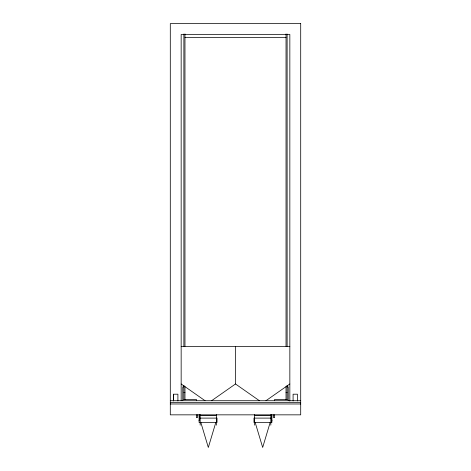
<?xml version="1.0" encoding="UTF-8"?>
<svg xmlns="http://www.w3.org/2000/svg" width="471" height="471" viewBox="0 0 471 471"><rect width="100%" height="100%" fill="white"/><g stroke="black" fill="none" stroke-linecap="round" stroke-linejoin="round"><path stroke-width="0.71" d="M215.853 422.369L208.329 447.45L200.805 422.369M270.195 422.369L262.671 447.45L255.147 422.369M211.591 400.721L235.5 383.977L235.5 346.379M265.932 400.721L289.842 383.977M184.968 37.409L286.032 37.409M181.158 346.379L289.842 346.379M183.878 386.915L182.789 386.915L182.789 400.721M287.122 386.915L288.211 386.915L288.211 400.721M183.878 392.655L184.968 392.655M286.032 392.655L287.122 392.655M173.552 394.198L173.552 400.992L173.534 394.198L177.903 394.198L177.903 400.992M183.878 399.632L196.595 399.632L196.595 400.721M287.122 399.632L274.405 399.632L274.405 400.721M170.296 400.721L300.704 400.721M170.296 402.346L300.704 402.346M170.296 403.977L300.704 403.977M200.181 415.422L216.483 415.422M254.517 415.422L270.819 415.422M199.633 418.107L217.025 418.107L217.025 422.452L199.092 422.452L199.092 414.727M271.367 418.107L253.975 418.107L253.975 422.452L271.367 422.452L271.367 414.727M199.092 420.191L199.633 420.191L199.633 414.727M271.367 420.191L271.908 420.191M199.092 420.368L199.633 420.368M271.367 420.368L271.908 420.368M235.5 383.977L259.409 400.721M181.158 383.977L205.068 400.721M297.448 400.992L297.448 394.198L293.097 394.198L293.097 400.992M289.842 401.039L289.842 34.471L181.158 34.471L181.158 400.721M287.122 34.042L287.122 346.291M287.122 385.296L287.122 399.749M286.032 33.941L286.032 346.291M286.032 386.538L286.032 399.749M274.622 414.751L274.622 417.653L273.539 417.653L273.539 414.751M271.908 414.727L271.908 422.452M270.819 414.61L270.819 425.142M254.517 414.61L254.517 425.142M216.483 414.61L216.483 425.142M200.181 414.61L200.181 425.142M197.461 414.751L197.461 417.653L196.378 417.653L196.378 414.751M184.968 33.941L184.968 346.291M184.968 386.538L184.968 399.749M183.878 34.042L183.878 346.291M183.878 385.296L183.878 399.749M300.704 23.609L170.296 23.609L170.296 414.845L300.704 414.845L300.704 23.609"/></g></svg>
